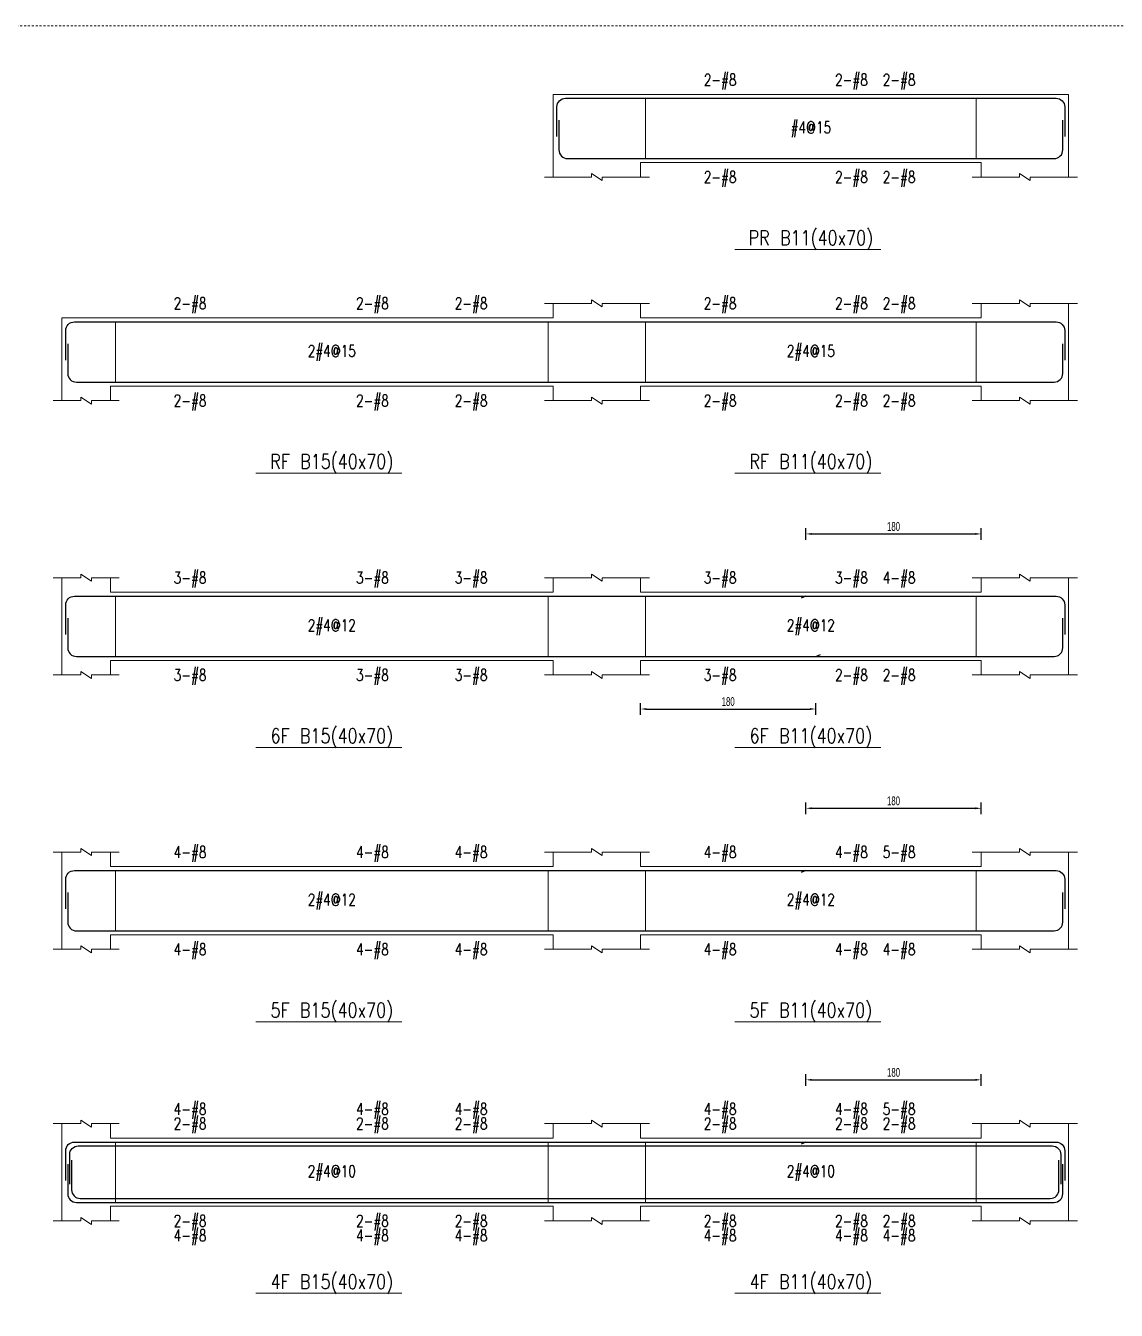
# Model space of a CAD drawing. Header units: millimetres. Extents: x 0 to 20200, y -8178 to -3000.
# Drawn here: x 5182 to 6303, y -4321 to -3000 of the extents above; entities that cross this region are included whole.
import ezdxf
from ezdxf.enums import TextEntityAlignment as Align

# ---------------------------------------------------------------- set-up
doc = ezdxf.new("R2010")
doc.units = ezdxf.units.MM
doc.linetypes.add('DOT', pattern=[4, 2, -2])
for name, color, linetype in [('stirrup-txt', 1, 'Continuous'), ('主筋文字', 1, 'Continuous'), ('主筋文字引線', 4, 'Continuous'), ('主筋線', 3, 'Continuous'), ('剪力筋文字引線', 2, 'Continuous'), ('剪力筋線', 1, 'Continuous'), ('圖框', 132, 'DOT'), ('尺寸標註-字串', 2, 'Continuous'), ('梁柱截斷記號', 3, 'Continuous'), ('梁跨名稱', 4, 'Continuous'), ('梁跨名稱底線', 2, 'Continuous'), ('邊界線', 2, 'Continuous')]:
    doc.layers.add(name, color=color, linetype=linetype)
doc.styles.add('note', font='txt', dxfattribs={"width": 0.666667, "height": 9})
doc.styles.add('txt', font='txt.shx', dxfattribs={"height": 0.2, "bigfont": 'chineset.shx'})
doc.dimstyles.new('BeamRebarDim', dxfattribs={"dimtxt": 12, "dimasz": 6, "dimexe": 6, "dimexo": 1, "dimgap": 3, "dimtad": 1, "dimdec": 0, "dimdsep": 46, "dimtxsty": 'note', "dimcen": 2.5, "dimclrd": 256, "dimclre": 256, "dimclrt": 256, "dimadec": 0, "dimazin": 0, "dimtfac": 1, "dimtmove": 0, "dimatfit": 3, "dimfxl": 1, "dimtolj": 1, "dimarcsym": 0})

# ---------------------------------------------------------------- blocks, each defined once
blk = doc.blocks.new('*D61')
at = {"layer": 'Defpoints', "color": 0}
for p in [(6163.9, -3522.6), (5983.9, -3529.6), (6163.9, -3529.6)]:
    blk.add_point(p, dxfattribs=at)
at = {"layer": '尺寸標註-字串', "lineweight": -2}
for p, q in [((5983.9, -3528.6), (5983.9, -3516.6)), ((5989.9, -3522.6), (6157.9, -3522.6)), ((6163.9, -3528.6), (6163.9, -3516.6))]:
    blk.add_line(p, q, dxfattribs=at)
at = {"layer": '尺寸標註-字串'}
for points in [[(5989.9, -3521.6), (5989.9, -3523.6), (5983.9, -3522.6)], [(6157.9, -3523.6), (6157.9, -3521.6), (6163.9, -3522.6)]]:
    blk.add_solid(points, dxfattribs=at)
at = {"layer": '尺寸標註-字串', "insert": (6073.9, -3515), "char_height": 9, "attachment_point": 5, "style": 'note'}
blk.add_mtext('\\A1;180', dxfattribs=at)
blk = doc.blocks.new('*D62')
at = {"layer": 'Defpoints', "color": 0}
for p in [(5813.9, -3709.6), (5993.9, -3702.6), (5993.9, -3709.6)]:
    blk.add_point(p, dxfattribs=at)
at = {"layer": '尺寸標註-字串', "lineweight": -2}
for p, q in [((5813.9, -3708.6), (5813.9, -3696.6)), ((5993.9, -3708.6), (5993.9, -3696.6)), ((5819.9, -3702.6), (5987.9, -3702.6))]:
    blk.add_line(p, q, dxfattribs=at)
at = {"layer": '尺寸標註-字串'}
for points in [[(5819.9, -3701.6), (5819.9, -3703.6), (5813.9, -3702.6)], [(5987.9, -3703.6), (5987.9, -3701.6), (5993.9, -3702.6)]]:
    blk.add_solid(points, dxfattribs=at)
at = {"layer": '尺寸標註-字串', "insert": (5903.9, -3695), "char_height": 9, "attachment_point": 5, "style": 'note'}
blk.add_mtext('\\A1;180', dxfattribs=at)
blk = doc.blocks.new('*D63')
at = {"layer": 'Defpoints', "color": 0}
for p in [(5983.9, -3811.7), (6163.9, -3804.7), (6163.9, -3811.7)]:
    blk.add_point(p, dxfattribs=at)
at = {"layer": '尺寸標註-字串', "lineweight": -2}
for p, q in [((5983.9, -3810.7), (5983.9, -3798.7)), ((6163.9, -3810.7), (6163.9, -3798.7)), ((5989.9, -3804.7), (6157.9, -3804.7))]:
    blk.add_line(p, q, dxfattribs=at)
at = {"layer": '尺寸標註-字串'}
for points in [[(5989.9, -3803.7), (5989.9, -3805.7), (5983.9, -3804.7)], [(6157.9, -3805.7), (6157.9, -3803.7), (6163.9, -3804.7)]]:
    blk.add_solid(points, dxfattribs=at)
at = {"layer": '尺寸標註-字串', "insert": (6073.9, -3797.1), "char_height": 9, "attachment_point": 5, "style": 'note'}
blk.add_mtext('\\A1;180', dxfattribs=at)
blk = doc.blocks.new('*D64')
at = {"layer": 'Defpoints', "color": 0}
for p in [(5983.9, -4090.9), (6163.9, -4083.9), (6163.9, -4090.9)]:
    blk.add_point(p, dxfattribs=at)
at = {"layer": '尺寸標註-字串', "lineweight": -2}
for p, q in [((5983.9, -4089.9), (5983.9, -4077.9)), ((6163.9, -4089.9), (6163.9, -4077.9)), ((5989.9, -4083.9), (6157.9, -4083.9))]:
    blk.add_line(p, q, dxfattribs=at)
at = {"layer": '尺寸標註-字串'}
for points in [[(5989.9, -4082.9), (5989.9, -4084.9), (5983.9, -4083.9)], [(6157.9, -4084.9), (6157.9, -4082.9), (6163.9, -4083.9)]]:
    blk.add_solid(points, dxfattribs=at)
at = {"layer": '尺寸標註-字串', "insert": (6073.9, -4076.3), "char_height": 9, "attachment_point": 5, "style": 'note'}
blk.add_mtext('\\A1;180', dxfattribs=at)

msp = doc.modelspace()

# ---------------------------------------------------------------- linework, layer by layer
at = {"layer": '主筋文字引線', "lineweight": 5}
for points in [[(5853.9, -3074.6, 0, 2.1, 0), (5853.9, -3068.6, 0, 0, 0), (5853.9, -3055.6, 0, 0, 0), (5873.9, -3055.6, 0, 0, 0)], [(5988.9, -3074.6, 0, 2.1, 0), (5988.9, -3068.6, 0, 0, 0), (5988.9, -3055.6, 0, 0, 0), (6008.9, -3055.6, 0, 0, 0)], [(6123.9, -3074.6, 0, 2.1, 0), (6123.9, -3068.6, 0, 0, 0), (6123.9, -3055.6, 0, 0, 0), (6103.9, -3055.6, 0, 0, 0)], [(5853.9, -3136.6, 0, 2.1, 0), (5853.9, -3142.6, 0, 0, 0), (5853.9, -3155.6, 0, 0, 0), (5873.9, -3155.6, 0, 0, 0)], [(5988.9, -3136.6, 0, 2.1, 0), (5988.9, -3142.6, 0, 0, 0), (5988.9, -3155.6, 0, 0, 0), (6008.9, -3155.6, 0, 0, 0)], [(6123.9, -3136.6, 0, 2.1, 0), (6123.9, -3142.6, 0, 0, 0), (6123.9, -3155.6, 0, 0, 0), (6103.9, -3155.6, 0, 0, 0)], [(5308.9, -3304.5, 0, 2.1, 0), (5308.9, -3298.5, 0, 0, 0), (5308.9, -3285.5, 0, 0, 0), (5328.9, -3285.5, 0, 0, 0)], [(5496.4, -3304.5, 0, 2.1, 0), (5496.4, -3298.5, 0, 0, 0), (5496.4, -3285.5, 0, 0, 0), (5516.4, -3285.5, 0, 0, 0)], [(5683.9, -3304.5, 0, 2.1, 0), (5683.9, -3298.5, 0, 0, 0), (5683.9, -3285.5, 0, 0, 0), (5663.9, -3285.5, 0, 0, 0)], [(5853.9, -3304.5, 0, 2.1, 0), (5853.9, -3298.5, 0, 0, 0), (5853.9, -3285.5, 0, 0, 0), (5873.9, -3285.5, 0, 0, 0)], [(5988.9, -3304.5, 0, 2.1, 0), (5988.9, -3298.5, 0, 0, 0), (5988.9, -3285.5, 0, 0, 0), (6008.9, -3285.5, 0, 0, 0)], [(6123.9, -3304.5, 0, 2.1, 0), (6123.9, -3298.5, 0, 0, 0), (6123.9, -3285.5, 0, 0, 0), (6103.9, -3285.5, 0, 0, 0)], [(5308.9, -3366.5, 0, 2.1, 0), (5308.9, -3372.5, 0, 0, 0), (5308.9, -3385.5, 0, 0, 0), (5328.9, -3385.5, 0, 0, 0)], [(5496.4, -3366.5, 0, 2.1, 0), (5496.4, -3372.5, 0, 0, 0), (5496.4, -3385.5, 0, 0, 0), (5516.4, -3385.5, 0, 0, 0)], [(5683.9, -3366.5, 0, 2.1, 0), (5683.9, -3372.5, 0, 0, 0), (5683.9, -3385.5, 0, 0, 0), (5663.9, -3385.5, 0, 0, 0)], [(5853.9, -3366.5, 0, 2.1, 0), (5853.9, -3372.5, 0, 0, 0), (5853.9, -3385.5, 0, 0, 0), (5873.9, -3385.5, 0, 0, 0)], [(5988.9, -3366.5, 0, 2.1, 0), (5988.9, -3372.5, 0, 0, 0), (5988.9, -3385.5, 0, 0, 0), (6008.9, -3385.5, 0, 0, 0)], [(6123.9, -3366.5, 0, 2.1, 0), (6123.9, -3372.5, 0, 0, 0), (6123.9, -3385.5, 0, 0, 0), (6103.9, -3385.5, 0, 0, 0)], [(5308.9, -3586.6, 0, 2.1, 0), (5308.9, -3580.6, 0, 0, 0), (5308.9, -3567.6, 0, 0, 0), (5328.9, -3567.6, 0, 0, 0)], [(5496.4, -3586.6, 0, 2.1, 0), (5496.4, -3580.6, 0, 0, 0), (5496.4, -3567.6, 0, 0, 0), (5516.4, -3567.6, 0, 0, 0)], [(5683.9, -3586.6, 0, 2.1, 0), (5683.9, -3580.6, 0, 0, 0), (5683.9, -3567.6, 0, 0, 0), (5663.9, -3567.6, 0, 0, 0)], [(5853.9, -3586.6, 0, 2.1, 0), (5853.9, -3580.6, 0, 0, 0), (5853.9, -3567.6, 0, 0, 0), (5873.9, -3567.6, 0, 0, 0)], [(5988.9, -3586.6, 0, 2.1, 0), (5988.9, -3580.6, 0, 0, 0), (5988.9, -3567.6, 0, 0, 0), (6008.9, -3567.6, 0, 0, 0)], [(6123.9, -3586.6, 0, 2.1, 0), (6123.9, -3580.6, 0, 0, 0), (6123.9, -3567.6, 0, 0, 0), (6103.9, -3567.6, 0, 0, 0)], [(5308.9, -3648.6, 0, 2.1, 0), (5308.9, -3654.6, 0, 0, 0), (5308.9, -3667.6, 0, 0, 0), (5328.9, -3667.6, 0, 0, 0)], [(5496.4, -3648.6, 0, 2.1, 0), (5496.4, -3654.6, 0, 0, 0), (5496.4, -3667.6, 0, 0, 0), (5516.4, -3667.6, 0, 0, 0)], [(5683.9, -3648.6, 0, 2.1, 0), (5683.9, -3654.6, 0, 0, 0), (5683.9, -3667.6, 0, 0, 0), (5663.9, -3667.6, 0, 0, 0)], [(5853.9, -3648.6, 0, 2.1, 0), (5853.9, -3654.6, 0, 0, 0), (5853.9, -3667.6, 0, 0, 0), (5873.9, -3667.6, 0, 0, 0)], [(5988.9, -3648.6, 0, 2.1, 0), (5988.9, -3654.6, 0, 0, 0), (5988.9, -3667.6, 0, 0, 0), (6008.9, -3667.6, 0, 0, 0)], [(6123.9, -3648.6, 0, 2.1, 0), (6123.9, -3654.6, 0, 0, 0), (6123.9, -3667.6, 0, 0, 0), (6103.9, -3667.6, 0, 0, 0)], [(5308.9, -3868.7, 0, 2.1, 0), (5308.9, -3862.7, 0, 0, 0), (5308.9, -3849.7, 0, 0, 0), (5328.9, -3849.7, 0, 0, 0)], [(5496.4, -3868.7, 0, 2.1, 0), (5496.4, -3862.7, 0, 0, 0), (5496.4, -3849.7, 0, 0, 0), (5516.4, -3849.7, 0, 0, 0)], [(5683.9, -3868.7, 0, 2.1, 0), (5683.9, -3862.7, 0, 0, 0), (5683.9, -3849.7, 0, 0, 0), (5663.9, -3849.7, 0, 0, 0)], [(5853.9, -3868.7, 0, 2.1, 0), (5853.9, -3862.7, 0, 0, 0), (5853.9, -3849.7, 0, 0, 0), (5873.9, -3849.7, 0, 0, 0)], [(5988.9, -3868.7, 0, 2.1, 0), (5988.9, -3862.7, 0, 0, 0), (5988.9, -3849.7, 0, 0, 0), (6008.9, -3849.7, 0, 0, 0)], [(6123.9, -3868.7, 0, 2.1, 0), (6123.9, -3862.7, 0, 0, 0), (6123.9, -3849.7, 0, 0, 0), (6103.9, -3849.7, 0, 0, 0)], [(5308.9, -3930.7, 0, 2.1, 0), (5308.9, -3936.7, 0, 0, 0), (5308.9, -3949.7, 0, 0, 0), (5328.9, -3949.7, 0, 0, 0)], [(5496.4, -3930.7, 0, 2.1, 0), (5496.4, -3936.7, 0, 0, 0), (5496.4, -3949.7, 0, 0, 0), (5516.4, -3949.7, 0, 0, 0)], [(5683.9, -3930.7, 0, 2.1, 0), (5683.9, -3936.7, 0, 0, 0), (5683.9, -3949.7, 0, 0, 0), (5663.9, -3949.7, 0, 0, 0)], [(5853.9, -3930.7, 0, 2.1, 0), (5853.9, -3936.7, 0, 0, 0), (5853.9, -3949.7, 0, 0, 0), (5873.9, -3949.7, 0, 0, 0)], [(5988.9, -3930.7, 0, 2.1, 0), (5988.9, -3936.7, 0, 0, 0), (5988.9, -3949.7, 0, 0, 0), (6008.9, -3949.7, 0, 0, 0)], [(6123.9, -3930.7, 0, 2.1, 0), (6123.9, -3936.7, 0, 0, 0), (6123.9, -3949.7, 0, 0, 0), (6103.9, -3949.7, 0, 0, 0)], [(5308.9, -4147.9, 0, 2.1, 0), (5308.9, -4141.9, 0, 0, 0), (5308.9, -4113.9, 0, 0, 0), (5328.9, -4113.9, 0, 0, 0)], [(5496.4, -4147.9, 0, 2.1, 0), (5496.4, -4141.9, 0, 0, 0), (5496.4, -4113.9, 0, 0, 0), (5516.4, -4113.9, 0, 0, 0)], [(5683.9, -4147.9, 0, 2.1, 0), (5683.9, -4141.9, 0, 0, 0), (5683.9, -4113.9, 0, 0, 0), (5663.9, -4113.9, 0, 0, 0)], [(5853.9, -4147.9, 0, 2.1, 0), (5853.9, -4141.9, 0, 0, 0), (5853.9, -4113.9, 0, 0, 0), (5873.9, -4113.9, 0, 0, 0)], [(5988.9, -4147.9, 0, 2.1, 0), (5988.9, -4141.9, 0, 0, 0), (5988.9, -4113.9, 0, 0, 0), (6008.9, -4113.9, 0, 0, 0)], [(6123.9, -4147.9, 0, 2.1, 0), (6123.9, -4141.9, 0, 0, 0), (6123.9, -4113.9, 0, 0, 0), (6103.9, -4113.9, 0, 0, 0)], [(5308.9, -4151.9, 0, 2.1, 0), (5308.9, -4145.9, 0, 0, 0), (5308.9, -4128.9, 0, 0, 0), (5328.9, -4128.9, 0, 0, 0)], [(5496.4, -4151.9, 0, 2.1, 0), (5496.4, -4145.9, 0, 0, 0), (5496.4, -4128.9, 0, 0, 0), (5516.4, -4128.9, 0, 0, 0)], [(5683.9, -4151.9, 0, 2.1, 0), (5683.9, -4145.9, 0, 0, 0), (5683.9, -4128.9, 0, 0, 0), (5663.9, -4128.9, 0, 0, 0)], [(5853.9, -4151.9, 0, 2.1, 0), (5853.9, -4145.9, 0, 0, 0), (5853.9, -4128.9, 0, 0, 0), (5873.9, -4128.9, 0, 0, 0)], [(5988.9, -4151.9, 0, 2.1, 0), (5988.9, -4145.9, 0, 0, 0), (5988.9, -4128.9, 0, 0, 0), (6008.9, -4128.9, 0, 0, 0)], [(6123.9, -4151.9, 0, 2.1, 0), (6123.9, -4145.9, 0, 0, 0), (6123.9, -4128.9, 0, 0, 0), (6103.9, -4128.9, 0, 0, 0)], [(5308.9, -4205.9, 0, 2.1, 0), (5308.9, -4211.9, 0, 0, 0), (5308.9, -4228.9, 0, 0, 0), (5328.9, -4228.9, 0, 0, 0)], [(5308.9, -4209.9, 0, 2.1, 0), (5308.9, -4215.9, 0, 0, 0), (5308.9, -4243.9, 0, 0, 0), (5328.9, -4243.9, 0, 0, 0)], [(5496.4, -4205.9, 0, 2.1, 0), (5496.4, -4211.9, 0, 0, 0), (5496.4, -4228.9, 0, 0, 0), (5516.4, -4228.9, 0, 0, 0)], [(5496.4, -4209.9, 0, 2.1, 0), (5496.4, -4215.9, 0, 0, 0), (5496.4, -4243.9, 0, 0, 0), (5516.4, -4243.9, 0, 0, 0)], [(5683.9, -4205.9, 0, 2.1, 0), (5683.9, -4211.9, 0, 0, 0), (5683.9, -4228.9, 0, 0, 0), (5663.9, -4228.9, 0, 0, 0)], [(5683.9, -4209.9, 0, 2.1, 0), (5683.9, -4215.9, 0, 0, 0), (5683.9, -4243.9, 0, 0, 0), (5663.9, -4243.9, 0, 0, 0)], [(5853.9, -4205.9, 0, 2.1, 0), (5853.9, -4211.9, 0, 0, 0), (5853.9, -4228.9, 0, 0, 0), (5873.9, -4228.9, 0, 0, 0)], [(5853.9, -4209.9, 0, 2.1, 0), (5853.9, -4215.9, 0, 0, 0), (5853.9, -4243.9, 0, 0, 0), (5873.9, -4243.9, 0, 0, 0)], [(5988.9, -4205.9, 0, 2.1, 0), (5988.9, -4211.9, 0, 0, 0), (5988.9, -4228.9, 0, 0, 0), (6008.9, -4228.9, 0, 0, 0)], [(5988.9, -4209.9, 0, 2.1, 0), (5988.9, -4215.9, 0, 0, 0), (5988.9, -4243.9, 0, 0, 0), (6008.9, -4243.9, 0, 0, 0)], [(6123.9, -4205.9, 0, 2.1, 0), (6123.9, -4211.9, 0, 0, 0), (6123.9, -4228.9, 0, 0, 0), (6103.9, -4228.9, 0, 0, 0)], [(6123.9, -4209.9, 0, 2.1, 0), (6123.9, -4215.9, 0, 0, 0), (6123.9, -4243.9, 0, 0, 0), (6103.9, -4243.9, 0, 0, 0)]]:
    msp.add_lwpolyline(points, format="xyseb", dxfattribs=at)
at = {"layer": '主筋線', "lineweight": 30}
for points in [[(5727.9, -3114), (5727.9, -3083.5, -0.414214), (5736.8, -3074.6), (5813.9, -3074.6)], [(6163.9, -3074.6), (6241.1, -3074.6, -0.414214), (6249.9, -3083.5), (6249.9, -3114)], [(5729.9, -3097.3), (5729.9, -3127.7, 0.414214), (5738.8, -3136.6), (5813.9, -3136.6)], [(6163.9, -3136.6), (6239.1, -3136.6, 0.414214), (6247.9, -3127.7), (6247.9, -3097.3)], [(5222.9, -3343.9), (5222.9, -3313.4, -0.414214), (5231.8, -3304.5), (5268.9, -3304.5)], [(6163.9, -3304.5), (6241.1, -3304.5, -0.414214), (6249.9, -3313.4), (6249.9, -3343.9)], [(5224.9, -3327.1), (5224.9, -3357.6, 0.414214), (5233.8, -3366.5), (5268.9, -3366.5)], [(6163.9, -3366.5), (6239.1, -3366.5, 0.414214), (6247.9, -3357.6), (6247.9, -3327.1)], [(5222.9, -3626), (5222.9, -3595.5, -0.414214), (5231.8, -3586.6), (5268.9, -3586.6)], [(6163.9, -3586.6), (6241.1, -3586.6, -0.414214), (6249.9, -3595.5), (6249.9, -3626)], [(5224.9, -3609.2), (5224.9, -3639.7, 0.414214), (5233.8, -3648.6), (5268.9, -3648.6)], [(6163.9, -3648.6), (6239.1, -3648.6, 0.414214), (6247.9, -3639.7), (6247.9, -3609.2)], [(5222.9, -3908.1), (5222.9, -3877.6, -0.414214), (5231.8, -3868.7), (5268.9, -3868.7)], [(6163.9, -3868.7), (6241.1, -3868.7, -0.414214), (6249.9, -3877.6), (6249.9, -3908.1)], [(5224.9, -3891.4), (5224.9, -3921.8, 0.414214), (5233.8, -3930.7), (5268.9, -3930.7)], [(6163.9, -3930.7), (6239.1, -3930.7, 0.414214), (6247.9, -3921.8), (6247.9, -3891.4)], [(5222.9, -4187.3), (5222.9, -4156.8, -0.414214), (5231.8, -4147.9), (5268.9, -4147.9)], [(5226.9, -4191.3), (5226.9, -4160.8, -0.414214), (5235.8, -4151.9), (5268.9, -4151.9)], [(6163.9, -4147.9), (6241.1, -4147.9, -0.414214), (6249.9, -4156.8), (6249.9, -4187.3)], [(6163.9, -4151.9), (6237.1, -4151.9, -0.414214), (6245.9, -4160.8), (6245.9, -4191.3)], [(5224.9, -4170.5), (5224.9, -4201, 0.414214), (5233.8, -4209.9), (5268.9, -4209.9)], [(5228.9, -4166.5), (5228.9, -4197, 0.414214), (5237.8, -4205.9), (5268.9, -4205.9)], [(6163.9, -4205.9), (6235.1, -4205.9, 0.414214), (6243.9, -4197), (6243.9, -4166.5)], [(6163.9, -4209.9), (6239.1, -4209.9, 0.414214), (6247.9, -4201), (6247.9, -4170.5)]]:
    msp.add_lwpolyline(points, format="xyb", dxfattribs=at)
for points in [[(5813.9, -3074.6), (6163.9, -3074.6)], [(5813.9, -3136.6), (6163.9, -3136.6)], [(5268.9, -3304.5), (5723.9, -3304.5)], [(5723.9, -3304.5), (5813.9, -3304.5)], [(5723.9, -3304.5), (5813.9, -3304.5)], [(5813.9, -3304.5), (6163.9, -3304.5)], [(5268.9, -3366.5), (5723.9, -3366.5)], [(5723.9, -3366.5), (5813.9, -3366.5)], [(5723.9, -3366.5), (5813.9, -3366.5)], [(5813.9, -3366.5), (6163.9, -3366.5)], [(5268.9, -3586.6), (5723.9, -3586.6)], [(5723.9, -3586.6), (5813.9, -3586.6)], [(5723.9, -3586.6), (5813.9, -3586.6)], [(5813.9, -3586.6), (5983.9, -3586.6)], [(5983.9, -3586.6), (5978.9, -3588.6)], [(5983.9, -3586.6), (6163.9, -3586.6)], [(5268.9, -3648.6), (5723.9, -3648.6)], [(5723.9, -3648.6), (5813.9, -3648.6)], [(5723.9, -3648.6), (5813.9, -3648.6)], [(5813.9, -3648.6), (5993.9, -3648.6)], [(5993.9, -3648.6), (5998.9, -3646.6)], [(5993.9, -3648.6), (6163.9, -3648.6)], [(5268.9, -3868.7), (5723.9, -3868.7)], [(5723.9, -3868.7), (5813.9, -3868.7)], [(5723.9, -3868.7), (5813.9, -3868.7)], [(5813.9, -3868.7), (5983.9, -3868.7)], [(5983.9, -3868.7), (5978.9, -3870.7)], [(5983.9, -3868.7), (6163.9, -3868.7)], [(5268.9, -3930.7), (5723.9, -3930.7)], [(5723.9, -3930.7), (5813.9, -3930.7)], [(5723.9, -3930.7), (5813.9, -3930.7)], [(5813.9, -3930.7), (6163.9, -3930.7)], [(5268.9, -4147.9), (5723.9, -4147.9)], [(5268.9, -4151.9), (5723.9, -4151.9)], [(5723.9, -4147.9), (5813.9, -4147.9)], [(5723.9, -4147.9), (5813.9, -4147.9)], [(5723.9, -4151.9), (5813.9, -4151.9)], [(5723.9, -4151.9), (5813.9, -4151.9)], [(5813.9, -4147.9), (5983.9, -4147.9)], [(5813.9, -4151.9), (6163.9, -4151.9)], [(5983.9, -4147.9), (5978.9, -4149.9)], [(5983.9, -4147.9), (6163.9, -4147.9)], [(5268.9, -4205.9), (5723.9, -4205.9)], [(5268.9, -4209.9), (5723.9, -4209.9)], [(5723.9, -4205.9), (5813.9, -4205.9)], [(5723.9, -4205.9), (5813.9, -4205.9)], [(5723.9, -4209.9), (5813.9, -4209.9)], [(5723.9, -4209.9), (5813.9, -4209.9)], [(5813.9, -4205.9), (6163.9, -4205.9)], [(5813.9, -4209.9), (6163.9, -4209.9)]]:
    msp.add_lwpolyline(points, dxfattribs=at)
at = {"layer": '剪力筋文字引線', "lineweight": 5}
for points in [[(5818.9, -3105.6, 0, 2.1, 0), (5824.9, -3105.6, 0, 0, 0), (5961.9, -3105.6, 0, 0, 0)], [(6158.9, -3105.6, 0, 2.1, 0), (6152.9, -3105.6, 0, 0, 0), (6015.9, -3105.6, 0, 0, 0)], [(5273.9, -3335.5, 0, 2.1, 0), (5279.9, -3335.5, 0, 0, 0), (5464.9, -3335.5, 0, 0, 0)], [(5718.9, -3335.5, 0, 2.1, 0), (5712.9, -3335.5, 0, 0, 0), (5527.9, -3335.5, 0, 0, 0)], [(5818.9, -3335.5, 0, 2.1, 0), (5824.9, -3335.5, 0, 0, 0), (5957.4, -3335.5, 0, 0, 0)], [(6158.9, -3335.5, 0, 2.1, 0), (6152.9, -3335.5, 0, 0, 0), (6020.4, -3335.5, 0, 0, 0)], [(5273.9, -3617.6, 0, 2.1, 0), (5279.9, -3617.6, 0, 0, 0), (5464.9, -3617.6, 0, 0, 0)], [(5718.9, -3617.6, 0, 2.1, 0), (5712.9, -3617.6, 0, 0, 0), (5527.9, -3617.6, 0, 0, 0)], [(5818.9, -3617.6, 0, 2.1, 0), (5824.9, -3617.6, 0, 0, 0), (5957.4, -3617.6, 0, 0, 0)], [(6158.9, -3617.6, 0, 2.1, 0), (6152.9, -3617.6, 0, 0, 0), (6020.4, -3617.6, 0, 0, 0)], [(5273.9, -3899.7, 0, 2.1, 0), (5279.9, -3899.7, 0, 0, 0), (5464.9, -3899.7, 0, 0, 0)], [(5718.9, -3899.7, 0, 2.1, 0), (5712.9, -3899.7, 0, 0, 0), (5527.9, -3899.7, 0, 0, 0)], [(5818.9, -3899.7, 0, 2.1, 0), (5824.9, -3899.7, 0, 0, 0), (5957.4, -3899.7, 0, 0, 0)], [(6158.9, -3899.7, 0, 2.1, 0), (6152.9, -3899.7, 0, 0, 0), (6020.4, -3899.7, 0, 0, 0)], [(5273.9, -4178.9, 0, 2.1, 0), (5279.9, -4178.9, 0, 0, 0), (5464.9, -4178.9, 0, 0, 0)], [(5718.9, -4178.9, 0, 2.1, 0), (5712.9, -4178.9, 0, 0, 0), (5527.9, -4178.9, 0, 0, 0)], [(5818.9, -4178.9, 0, 2.1, 0), (5824.9, -4178.9, 0, 0, 0), (5957.4, -4178.9, 0, 0, 0)], [(6158.9, -4178.9, 0, 2.1, 0), (6152.9, -4178.9, 0, 0, 0), (6020.4, -4178.9, 0, 0, 0)]]:
    msp.add_lwpolyline(points, format="xyseb", dxfattribs=at)
at = {"layer": '剪力筋線', "lineweight": 5}
for points in [[(5818.9, -3074.4), (5818.9, -3136.8)], [(6158.9, -3074.4), (6158.9, -3136.8)], [(5273.9, -3304.3), (5273.9, -3366.7)], [(5718.9, -3304.3), (5718.9, -3366.7)], [(5818.9, -3304.3), (5818.9, -3366.7)], [(6158.9, -3304.3), (6158.9, -3366.7)], [(5273.9, -3586.4), (5273.9, -3648.8)], [(5718.9, -3586.4), (5718.9, -3648.8)], [(5818.9, -3586.4), (5818.9, -3648.8)], [(6158.9, -3586.4), (6158.9, -3648.8)], [(5273.9, -3868.5), (5273.9, -3930.9)], [(5718.9, -3868.5), (5718.9, -3930.9)], [(5818.9, -3868.5), (5818.9, -3930.9)], [(6158.9, -3868.5), (6158.9, -3930.9)], [(5273.9, -4147.7), (5273.9, -4210.1)], [(5718.9, -4147.7), (5718.9, -4210.1)], [(5818.9, -4147.7), (5818.9, -4210.1)], [(6158.9, -4147.7), (6158.9, -4210.1)]]:
    msp.add_lwpolyline(points, dxfattribs=at)
at = {"layer": '圖框', "lineweight": 5}
msp.add_lwpolyline([(4050, -5564), (8050, -5564), (8050, -3000), (4050, -3000), (4050, -5564)], dxfattribs=at)
at = {"layer": '梁柱截斷記號', "lineweight": 5}
for points in [[(5714.9, -3155.6), (5763.5, -3155.6), (5763.5, -3152), (5774.3, -3159.2), (5774.3, -3155.6), (5822.9, -3155.6)], [(6154.9, -3155.6), (6203.5, -3155.6), (6203.5, -3152), (6214.3, -3159.2), (6214.3, -3155.6), (6262.9, -3155.6)], [(5714.9, -3285.5), (5763.5, -3285.5), (5763.5, -3281.9), (5774.3, -3289.1), (5774.3, -3285.5), (5822.9, -3285.5)], [(6154.9, -3285.5), (6203.5, -3285.5), (6203.5, -3281.9), (6214.3, -3289.1), (6214.3, -3285.5), (6262.9, -3285.5)], [(5209.9, -3385.5), (5238.5, -3385.5), (5238.5, -3381.9), (5249.3, -3389.1), (5249.3, -3385.5), (5277.9, -3385.5)], [(5714.9, -3385.5), (5763.5, -3385.5), (5763.5, -3381.9), (5774.3, -3389.1), (5774.3, -3385.5), (5822.9, -3385.5)], [(6154.9, -3385.5), (6203.5, -3385.5), (6203.5, -3381.9), (6214.3, -3389.1), (6214.3, -3385.5), (6262.9, -3385.5)], [(5209.9, -3567.6), (5238.5, -3567.6), (5238.5, -3564), (5249.3, -3571.2), (5249.3, -3567.6), (5277.9, -3567.6)], [(5714.9, -3567.6), (5763.5, -3567.6), (5763.5, -3564), (5774.3, -3571.2), (5774.3, -3567.6), (5822.9, -3567.6)], [(6154.9, -3567.6), (6203.5, -3567.6), (6203.5, -3564), (6214.3, -3571.2), (6214.3, -3567.6), (6262.9, -3567.6)], [(5209.9, -3667.6), (5238.5, -3667.6), (5238.5, -3664), (5249.3, -3671.2), (5249.3, -3667.6), (5277.9, -3667.6)], [(5714.9, -3667.6), (5763.5, -3667.6), (5763.5, -3664), (5774.3, -3671.2), (5774.3, -3667.6), (5822.9, -3667.6)], [(6154.9, -3667.6), (6203.5, -3667.6), (6203.5, -3664), (6214.3, -3671.2), (6214.3, -3667.6), (6262.9, -3667.6)], [(5209.9, -3849.7), (5238.5, -3849.7), (5238.5, -3846.1), (5249.3, -3853.3), (5249.3, -3849.7), (5277.9, -3849.7)], [(5714.9, -3849.7), (5763.5, -3849.7), (5763.5, -3846.1), (5774.3, -3853.3), (5774.3, -3849.7), (5822.9, -3849.7)], [(6154.9, -3849.7), (6203.5, -3849.7), (6203.5, -3846.1), (6214.3, -3853.3), (6214.3, -3849.7), (6262.9, -3849.7)], [(5209.9, -3949.7), (5238.5, -3949.7), (5238.5, -3946.1), (5249.3, -3953.3), (5249.3, -3949.7), (5277.9, -3949.7)], [(5714.9, -3949.7), (5763.5, -3949.7), (5763.5, -3946.1), (5774.3, -3953.3), (5774.3, -3949.7), (5822.9, -3949.7)], [(6154.9, -3949.7), (6203.5, -3949.7), (6203.5, -3946.1), (6214.3, -3953.3), (6214.3, -3949.7), (6262.9, -3949.7)], [(5209.9, -4128.9), (5238.5, -4128.9), (5238.5, -4125.3), (5249.3, -4132.5), (5249.3, -4128.9), (5277.9, -4128.9)], [(5714.9, -4128.9), (5763.5, -4128.9), (5763.5, -4125.3), (5774.3, -4132.5), (5774.3, -4128.9), (5822.9, -4128.9)], [(6154.9, -4128.9), (6203.5, -4128.9), (6203.5, -4125.3), (6214.3, -4132.5), (6214.3, -4128.9), (6262.9, -4128.9)], [(5209.9, -4228.9), (5238.5, -4228.9), (5238.5, -4225.3), (5249.3, -4232.5), (5249.3, -4228.9), (5277.9, -4228.9)], [(5714.9, -4228.9), (5763.5, -4228.9), (5763.5, -4225.3), (5774.3, -4232.5), (5774.3, -4228.9), (5822.9, -4228.9)], [(6154.9, -4228.9), (6203.5, -4228.9), (6203.5, -4225.3), (6214.3, -4232.5), (6214.3, -4228.9), (6262.9, -4228.9)]]:
    msp.add_lwpolyline(points, dxfattribs=at)
at = {"layer": '梁跨名稱底線', "lineweight": 5}
for points in [[(5910.9, -3230.1), (6060.9, -3230.1)], [(5418.4, -3460), (5568.4, -3460)], [(5910.9, -3460), (6060.9, -3460)], [(5418.4, -3742.1), (5568.4, -3742.1)], [(5910.9, -3742.1), (6060.9, -3742.1)], [(5418.4, -4024.2), (5568.4, -4024.2)], [(5910.9, -4024.2), (6060.9, -4024.2)], [(5418.4, -4303.4), (5568.4, -4303.4)], [(5910.9, -4303.4), (6060.9, -4303.4)]]:
    msp.add_lwpolyline(points, dxfattribs=at)
at = {"layer": '邊界線', "lineweight": 5}
for points in [[(5723.9, -3140.6), (5723.9, -3070.6)], [(5723.9, -3070.6), (5813.9, -3070.6)], [(5813.9, -3070.6), (6163.9, -3070.6)], [(6163.9, -3070.6), (6253.9, -3070.6)], [(6253.9, -3070.6), (6253.9, -3140.6)], [(5723.9, -3155.6), (5723.9, -3140.6)], [(5813.9, -3155.6), (5813.9, -3140.6)], [(5813.9, -3140.6), (6163.9, -3140.6)], [(6163.9, -3155.6), (6163.9, -3140.6)], [(6253.9, -3140.6), (6253.9, -3155.6)], [(5723.9, -3300.5), (5723.9, -3285.5)], [(5813.9, -3300.5), (5813.9, -3285.5)], [(6163.9, -3300.5), (6163.9, -3285.5)], [(6253.9, -3300.5), (6253.9, -3285.5)], [(5218.9, -3370.5), (5218.9, -3300.5)], [(5218.9, -3300.5), (5268.9, -3300.5)], [(5268.9, -3300.5), (5723.9, -3300.5)], [(5813.9, -3300.5), (6163.9, -3300.5)], [(6253.9, -3370.5), (6253.9, -3300.5)], [(5218.9, -3385.5), (5218.9, -3370.5)], [(5268.9, -3385.5), (5268.9, -3370.5)], [(5268.9, -3370.5), (5723.9, -3370.5)], [(5723.9, -3385.5), (5723.9, -3370.5)], [(5813.9, -3385.5), (5813.9, -3370.5)], [(5813.9, -3370.5), (6163.9, -3370.5)], [(6163.9, -3385.5), (6163.9, -3370.5)], [(6253.9, -3385.5), (6253.9, -3370.5)], [(5218.9, -3582.6), (5218.9, -3567.6)], [(5268.9, -3567.6), (5268.9, -3582.6)], [(5723.9, -3582.6), (5723.9, -3567.6)], [(5813.9, -3582.6), (5813.9, -3567.6)], [(6163.9, -3582.6), (6163.9, -3567.6)], [(6253.9, -3582.6), (6253.9, -3567.6)], [(5218.9, -3652.6), (5218.9, -3582.6)], [(5268.9, -3582.6), (5723.9, -3582.6)], [(5813.9, -3582.6), (6163.9, -3582.6)], [(6253.9, -3652.6), (6253.9, -3582.6)], [(5218.9, -3667.6), (5218.9, -3652.6)], [(5268.9, -3667.6), (5268.9, -3652.6)], [(5268.9, -3652.6), (5723.9, -3652.6)], [(5723.9, -3667.6), (5723.9, -3652.6)], [(5813.9, -3667.6), (5813.9, -3652.6)], [(5813.9, -3652.6), (6163.9, -3652.6)], [(6163.9, -3667.6), (6163.9, -3652.6)], [(6253.9, -3667.6), (6253.9, -3652.6)], [(5218.9, -3864.7), (5218.9, -3849.7)], [(5268.9, -3849.7), (5268.9, -3864.7)], [(5723.9, -3864.7), (5723.9, -3849.7)], [(5813.9, -3864.7), (5813.9, -3849.7)], [(6163.9, -3864.7), (6163.9, -3849.7)], [(6253.9, -3864.7), (6253.9, -3849.7)], [(5218.9, -3934.7), (5218.9, -3864.7)], [(5268.9, -3864.7), (5723.9, -3864.7)], [(5813.9, -3864.7), (6163.9, -3864.7)], [(6253.9, -3934.7), (6253.9, -3864.7)], [(5218.9, -3949.7), (5218.9, -3934.7)], [(5268.9, -3949.7), (5268.9, -3934.7)], [(5268.9, -3934.7), (5723.9, -3934.7)], [(5723.9, -3949.7), (5723.9, -3934.7)], [(5813.9, -3949.7), (5813.9, -3934.7)], [(5813.9, -3934.7), (6163.9, -3934.7)], [(6163.9, -3949.7), (6163.9, -3934.7)], [(6253.9, -3949.7), (6253.9, -3934.7)], [(5218.9, -4143.9), (5218.9, -4128.9)], [(5268.9, -4128.9), (5268.9, -4143.9)], [(5723.9, -4143.9), (5723.9, -4128.9)], [(5813.9, -4143.9), (5813.9, -4128.9)], [(6163.9, -4143.9), (6163.9, -4128.9)], [(6253.9, -4143.9), (6253.9, -4128.9)], [(5218.9, -4213.9), (5218.9, -4143.9)], [(5268.9, -4143.9), (5723.9, -4143.9)], [(5813.9, -4143.9), (6163.9, -4143.9)], [(6253.9, -4213.9), (6253.9, -4143.9)], [(5218.9, -4228.9), (5218.9, -4213.9)], [(5268.9, -4228.9), (5268.9, -4213.9)], [(5268.9, -4213.9), (5723.9, -4213.9)], [(5723.9, -4228.9), (5723.9, -4213.9)], [(5813.9, -4228.9), (5813.9, -4213.9)], [(5813.9, -4213.9), (6163.9, -4213.9)], [(6163.9, -4228.9), (6163.9, -4213.9)], [(6253.9, -4228.9), (6253.9, -4213.9)]]:
    msp.add_lwpolyline(points, dxfattribs=at)

# ---------------------------------------------------------------- texts
at = {"layer": 'stirrup-txt', "style": 'txt', "width": 0.75}
for s, p in [('#4@15', (5988.9, -3110.6)), ('2#4@15', (5496.4, -3340.5)), ('2#4@15', (5988.9, -3340.5)), ('2#4@12', (5496.4, -3622.6)), ('2#4@12', (5988.9, -3622.6)), ('2#4@12', (5496.4, -3904.7)), ('2#4@12', (5988.9, -3904.7)), ('2#4@10', (5496.4, -4183.9)), ('2#4@10', (5988.9, -4183.9))]:
    msp.add_text(s, height=12, dxfattribs=at).set_placement(p, align=Align.CENTER)
at = {"layer": '主筋文字', "style": 'txt', "width": 0.75}
for s, p in [('2-#8', (5878.9, -3055.6)), ('2-#8', (6013.9, -3055.6)), ('2-#8', (6062.9, -3055.6)), ('2-#8', (5878.9, -3155.6)), ('2-#8', (6013.9, -3155.6)), ('2-#8', (6062.9, -3155.6)), ('2-#8', (5333.9, -3285.5)), ('2-#8', (5521.4, -3285.5)), ('2-#8', (5622.9, -3285.5)), ('2-#8', (5878.9, -3285.5)), ('2-#8', (6013.9, -3285.5)), ('2-#8', (6062.9, -3285.5)), ('2-#8', (5333.9, -3385.5)), ('2-#8', (5521.4, -3385.5)), ('2-#8', (5622.9, -3385.5)), ('2-#8', (5878.9, -3385.5)), ('2-#8', (6013.9, -3385.5)), ('2-#8', (6062.9, -3385.5)), ('3-#8', (5333.9, -3567.6)), ('3-#8', (5521.4, -3567.6)), ('3-#8', (5622.9, -3567.6)), ('3-#8', (5878.9, -3567.6)), ('3-#8', (6013.9, -3567.6)), ('4-#8', (6062.9, -3567.6)), ('3-#8', (5333.9, -3667.6)), ('3-#8', (5521.4, -3667.6)), ('3-#8', (5622.9, -3667.6)), ('3-#8', (5878.9, -3667.6)), ('2-#8', (6013.9, -3667.6)), ('2-#8', (6062.9, -3667.6)), ('4-#8', (5333.9, -3849.7)), ('4-#8', (5521.4, -3849.7)), ('4-#8', (5622.9, -3849.7)), ('4-#8', (5878.9, -3849.7)), ('4-#8', (6013.9, -3849.7)), ('5-#8', (6062.9, -3849.7)), ('4-#8', (5333.9, -3949.7)), ('4-#8', (5521.4, -3949.7)), ('4-#8', (5622.9, -3949.7)), ('4-#8', (5878.9, -3949.7)), ('4-#8', (6013.9, -3949.7)), ('4-#8', (6062.9, -3949.7)), ('4-#8', (5333.9, -4113.9)), ('4-#8', (5521.4, -4113.9)), ('4-#8', (5622.9, -4113.9)), ('4-#8', (5878.9, -4113.9)), ('4-#8', (6013.9, -4113.9)), ('5-#8', (6062.9, -4113.9)), ('2-#8', (5333.9, -4128.9)), ('2-#8', (5521.4, -4128.9)), ('2-#8', (5622.9, -4128.9)), ('2-#8', (5878.9, -4128.9)), ('2-#8', (6013.9, -4128.9)), ('2-#8', (6062.9, -4128.9)), ('2-#8', (5333.9, -4228.9)), ('2-#8', (5521.4, -4228.9)), ('2-#8', (5622.9, -4228.9)), ('2-#8', (5878.9, -4228.9)), ('2-#8', (6013.9, -4228.9)), ('2-#8', (6062.9, -4228.9)), ('4-#8', (5333.9, -4243.9)), ('4-#8', (5521.4, -4243.9)), ('4-#8', (5622.9, -4243.9)), ('4-#8', (5878.9, -4243.9)), ('4-#8', (6013.9, -4243.9)), ('4-#8', (6062.9, -4243.9))]:
    msp.add_text(s, height=12, dxfattribs=at).set_placement(p, align=Align.MIDDLE_LEFT)
at = {"layer": '梁跨名稱', "style": 'txt', "width": 0.8}
for s, p in [('PR B11(40x70)', (5988.9, -3225.6)), ('RF B15(40x70)', (5496.4, -3455.5)), ('RF B11(40x70)', (5988.9, -3455.5)), ('6F B15(40x70)', (5496.4, -3737.6)), ('6F B11(40x70)', (5988.9, -3737.6)), ('5F B15(40x70)', (5496.4, -4019.7)), ('5F B11(40x70)', (5988.9, -4019.7)), ('4F B15(40x70)', (5496.4, -4298.9)), ('4F B11(40x70)', (5988.9, -4298.9))]:
    msp.add_text(s, height=15, dxfattribs=at).set_placement(p, align=Align.CENTER)

# ---------------------------------------------------------------- dimensions: what is measured, and where the dimension line sits
at = {"layer": '尺寸標註-字串'}
for base, p1, p2, picture, middle in [((6163.9, -3522.6), (5983.9, -3529.6), (6163.9, -3529.6), '*D61', (6073.9, -3515)), ((5993.9, -3702.6), (5813.9, -3709.6), (5993.9, -3709.6), '*D62', (5903.9, -3695)), ((6163.9, -3804.7), (5983.9, -3811.7), (6163.9, -3811.7), '*D63', (6073.9, -3797.1)), ((6163.9, -4083.9), (5983.9, -4090.9), (6163.9, -4090.9), '*D64', (6073.9, -4076.3))]:
    dim = msp.add_linear_dim(base=base, p1=p1, p2=p2, dimstyle='BeamRebarDim', dxfattribs=at)
    dim.commit()
    dim.dimension.update_dxf_attribs({"geometry": picture, "text_midpoint": middle})

doc.saveas('drawing.dxf')
